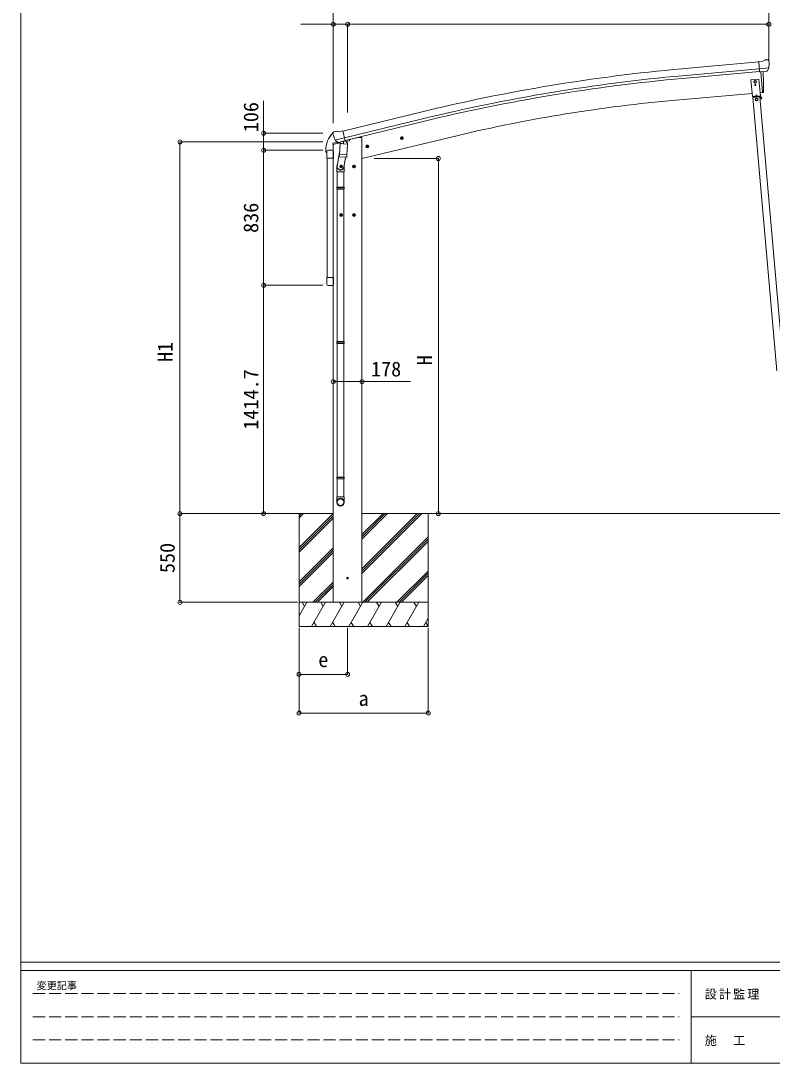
# Model space of a CAD drawing. Units: millimetres at full size. Extents: x -6988 to 7066, y -4877 to 4823.
# Drawn here: x -6988 to -2333, y -4877 to 1581 of the extents above; entities that cross this region are included whole.
import ezdxf
from ezdxf.enums import TextEntityAlignment as Align

# ---------------------------------------------------------------- set-up
doc = ezdxf.new("R2010")
doc.units = ezdxf.units.MM
doc.header["$LTSCALE"] = 25
doc.header["$PDMODE"] = 32
doc.header["$PDSIZE"] = 25
doc.linetypes.add('DASHED3', pattern=[4, 3, -1])
for name, color, linetype, lineweight in [('0-0_0', 7, 'Continuous', 9), ('0-1_本体', 4, 'Continuous', 9), ('0-2_部品', 7, 'Continuous', 9), ('0-A_寸法', 6, 'Continuous', 9), ('1-1_GLASS', 4, 'Continuous', 9), ('1-2_GLASS_SEAL', 7, 'Continuous', 9), ('1-A', 6, 'Continuous', 9), ('F-0_240', 7, 'Continuous', 9)]:
    doc.layers.add(name, color=color, linetype=linetype, lineweight=lineweight)
doc.styles.add('ＭＳ ゴシック', font='')
doc.styles.get('ＭＳ ゴシック').set_extended_font_data('MS Gothic')

msp = doc.modelspace()

# ---------------------------------------------------------------- linework, layer by layer
at = {"layer": '0-0_0'}
for p, q in [((-5649.57, -1471.94), (-5052.69, -1471.94)), ((-5263.69, -1499.28), (-5236.3, -1471.9)), ((-5263.69, -1485.14), (-5250.45, -1471.9)), ((-5263.69, -1471.94), (-5263.69, -2171.9)), ((-5263.69, -1683.12), (-5052.69, -1472.13)), ((-4874.69, -1842.91), (-4503.67, -1471.9)), ((-4874.69, -1814.62), (-4531.96, -1471.9)), ((-4874.69, -1828.76), (-4517.81, -1471.9)), ((-4874.69, -1630.78), (-4715.8, -1471.9)), ((-4874.69, -1616.63), (-4729.95, -1471.9)), ((-4874.69, -1602.49), (-4744.09, -1471.9)), ((-4874.69, -1471.94), (-995.87, -1471.94)), ((-4463.69, -1471.9), (-4463.69, -2171.9)), ((-5263.69, -1697.27), (-5052.69, -1486.27)), ((-5263.69, -1711.41), (-5052.69, -1500.41)), ((-4869.83, -2021.9), (-4463.69, -1615.76)), ((-4855.69, -2021.9), (-4463.69, -1629.9)), ((-4841.54, -2021.9), (-4463.69, -1644.04)), ((-5263.69, -1895.25), (-5052.69, -1684.26)), ((-5263.69, -1909.4), (-5052.69, -1698.4)), ((-5263.69, -1923.54), (-5052.69, -1712.54)), ((-4657.7, -2021.9), (-4463.69, -1827.89)), ((-4643.55, -2021.9), (-4463.69, -1842.03)), ((-4629.41, -2021.9), (-4463.69, -1856.17)), ((-5178.2, -2021.9), (-5052.69, -1896.39)), ((-5164.05, -2021.9), (-5052.69, -1910.53)), ((-5149.91, -2021.9), (-5052.69, -1924.67)), ((-5263.69, -2105.73), (-5215.29, -2021.89)), ((-4463.69, -2021.9), (-5263.69, -2021.9)), ((-5230.29, -2047.88), (-5245.29, -2021.89)), ((-5186.42, -2171.89), (-5099.82, -2021.89)), ((-5114.82, -2047.88), (-5129.82, -2021.9)), ((-5070.95, -2171.9), (-4984.35, -2021.9)), ((-4874.69, -2021.9), (-5052.69, -2021.9)), ((-4999.35, -2047.88), (-5014.35, -2021.89)), ((-4955.48, -2171.9), (-4868.88, -2021.9)), ((-4883.88, -2047.88), (-4898.88, -2021.89)), ((-4840.01, -2171.9), (-4753.41, -2021.9)), ((-4768.41, -2047.88), (-4783.41, -2021.89)), ((-4724.54, -2171.9), (-4637.94, -2021.9)), ((-4667.94, -2021.9), (-4652.94, -2047.88)), ((-4609.07, -2171.9), (-4522.47, -2021.9)), ((-4537.47, -2047.88), (-4552.47, -2021.89)), ((-4493.6, -2171.9), (-4463.69, -2120.09)), ((-5263.69, -2171.9), (-4463.69, -2171.9)), ((-5171.42, -2145.92), (-5156.42, -2171.89)), ((-5055.95, -2145.91), (-5040.95, -2171.9)), ((-4940.48, -2145.92), (-4925.48, -2171.9)), ((-4825.01, -2145.92), (-4810.01, -2171.9)), ((-4709.54, -2145.92), (-4694.54, -2171.9)), ((-4594.07, -2145.92), (-4579.07, -2171.9)), ((-4478.6, -2145.92), (-4463.69, -2171.75))]:
    msp.add_line(p, q, dxfattribs=at)
msp.add_circle((-4963.69, -1871.9), 5, dxfattribs=at)
at = {"layer": '0-1_本体'}
for p, q in [((-2416.38, 1327.07), (-2893.89, 1283.87)), ((-2412.62, 1284.07), (-2890, 1240.88)), ((-2411.15, 1267.3), (-2888.48, 1224.11)), ((-2403.91, 1264.91), (-2392.66, 1136.31)), ((-2457.41, 1130.64), (-2930.61, 1089.24)), ((-2392.66, 1136.31), (-2407.6, 1135)), ((-4993.22, 898.25), (-4510.34, 1015.73)), ((-4983.14, 856.28), (-4500.13, 973.75)), ((-4979.21, 839.91), (-4496.15, 957.39)), ((-4950.7, 845.62), (-4898.69, 858.1)), ((-4874.69, 858.1), (-4898.69, 858.1)), ((-4874.69, 858.1), (-4874.69, -2021.9)), ((-4286.61, 869.29), (-4874.66, 728.11)), ((-5052.69, -2021.9), (-5052.69, 814.66))]:
    msp.add_line(p, q, dxfattribs=at)
at = {"layer": '0-1_本体', "color": 6}
msp.add_line((-4874.69, -654.59), (-5052.69, -654.59), dxfattribs=at)
at = {"layer": '0-1_本体'}
for centre, radius, start, end in [((-1897.76, -9726.14), 11054.98, 95.16866, 103.66973), ((-1897.76, -9726.14), 11011.82, 95.16974, 103.66973), ((-1897.76, -9726.14), 10994.98, 95.16974, 103.66973), ((-2131.59, -8126.41), 9250.23, 94.95525, 103.47191)]:
    msp.add_arc(centre, radius, start, end, dxfattribs=at)
at = {"layer": '0-2_部品'}
for p, q in [((-2389.98, 1331.28), (-2416.54, 1328.96)), ((-2410.89, 1264.3), (-2416.54, 1328.96)), ((-2389.98, 1331.28), (-2378.26, 1338.05)), ((-2363.35, 1339.64), (-2377.02, 1338.44)), ((-2354.22, 1333.88), (-2359.7, 1338.49)), ((-2353.16, 1331.84), (-2353.04, 1330.5)), ((-2353.68, 1288.99), (-2412.6, 1283.84)), ((-2400.92, 1265.17), (-2410.89, 1264.3)), ((-2392.86, 1138.58), (-2403.91, 1264.91)), ((-2367.32, 1268.11), (-2375.02, 1267.44)), ((-2364.93, 1269.51), (-2354, 1288.45)), ((-2392.62, 1135.81), (-2392.86, 1138.58)), ((-2390.01, 1136.2), (-2392.62, 1135.81)), ((-5054.67, 882.67), (-5054.4, 881.52)), ((-5050.46, 891.25), (-5054.31, 884.95)), ((-5047.36, 893.5), (-5034.18, 896.66)), ((-5040.62, 842.37), (-4983.11, 856.17)), ((-5023.77, 827.46), (-5040.15, 841.95)), ((-5019.62, 893.99), (-5032.88, 896.69)), ((-5019.62, 893.99), (-4993.69, 900.21)), ((-4950.7, 846.84), (-4950.7, 843.09)), ((-4637.18, 851.87), (-4617.73, 856.54)), ((-4632.62, 859.65), (-4634.75, 852.45)), ((-4625.32, 861.4), (-4632.62, 859.65)), ((-4625.12, 844.48), (-4629.79, 863.93)), ((-4620.16, 855.96), (-4625.32, 861.4)), ((-4622.29, 848.76), (-4620.16, 855.96)), ((-5055.25, 814.05), (-5012.22, 824.38)), ((-5055.25, 820.94), (-5055.25, 814.05)), ((-5026.79, 830.13), (-5052.95, 823.85)), ((-5012.18, 777.94), (-5028.09, 681.77)), ((-5021.06, 826.89), (-5013.54, 828.69)), ((-5020.22, 827), (-5018.69, 827.36)), ((-5018.69, 827.36), (-4981.99, 836.17)), ((-5016.86, 827.14), (-5016.91, 826.39)), ((-5016.15, 825.35), (-4990.34, 818.92)), ((-5009.23, 820.01), (-5013.91, 753.17)), ((-4963.55, 816.81), (-5009.23, 820.01)), ((-5007.46, 823.19), (-5007.69, 819.9)), ((-4987.94, 834.35), (-4988.96, 819.74)), ((-4981.99, 836.17), (-4980.46, 836.54)), ((-4978.91, 838.65), (-4977.96, 838.58)), ((-4977.96, 838.58), (-4964.65, 823.26)), ((-4973.66, 833.63), (-4954.53, 838.23)), ((-4968.22, 749.98), (-4963.55, 816.81)), ((-4964.65, 823.26), (-4965.09, 816.92)), ((-4851.11, 800.51), (-4831.67, 805.18)), ((-4846.56, 808.29), (-4848.69, 801.09)), ((-4839.26, 810.04), (-4846.56, 808.29)), ((-4839.06, 793.12), (-4843.72, 812.57)), ((-4834.09, 804.59), (-4839.26, 810.04)), ((-4836.22, 797.4), (-4834.09, 804.59)), ((-5014.77, 740.7), (-5013.89, 753.17)), ((-5014.37, 739.35), (-5014.37, 739.35)), ((-4968.22, 749.98), (-5013.91, 753.17)), ((-5012.92, 738.57), (-4971.23, 735.65)), ((-4976.65, 736.03), (-4987.39, 672.44)), ((-4968.23, 749.98), (-4969.12, 737.28)), ((-5030.24, 644.61), (-5030.24, 678.96)), ((-4993.69, 677.86), (-5013.69, 677.86)), ((-5003.69, 685.37), (-5010.19, 681.62)), ((-5010.19, 681.62), (-5010.19, 674.11)), ((-5010.19, 674.11), (-5003.69, 670.36)), ((-5003.69, 667.86), (-5003.69, 687.86)), ((-4997.19, 681.62), (-5003.69, 685.37)), ((-4984.24, 679.26), (-4984.24, 644.61)), ((-4913.69, 677.86), (-4933.69, 677.86)), ((-4923.69, 685.37), (-4930.19, 681.62)), ((-4930.19, 681.62), (-4930.19, 674.11)), ((-4930.19, 674.11), (-4923.69, 670.36)), ((-4923.69, 667.86), (-4923.69, 687.86)), ((-4917.19, 681.62), (-4923.69, 685.37)), ((-4984.24, 644.61), (-5030.24, 644.61)), ((-5028.24, 644.61), (-5028.24, 550.61)), ((-4986.24, 644.61), (-4986.24, 550.61)), ((-5030.24, 548.61), (-5029.24, 550.61)), ((-4984.24, 548.61), (-5030.24, 548.61)), ((-4984.24, 540.61), (-5030.24, 540.61)), ((-4985.24, 550.61), (-5029.24, 550.61)), ((-4985.24, 538.61), (-5029.24, 538.61)), ((-5028.24, 538.61), (-5028.24, -405.58)), ((-4986.24, 538.61), (-4986.24, -405.58)), ((-4984.24, 548.61), (-4985.24, 550.61)), ((-4984.24, 540.61), (-4985.24, 538.61)), ((-4984.24, 548.61), (-4984.24, 540.61)), ((-5003.69, 367.86), (-5003.69, 387.86)), ((-4923.69, 367.86), (-4923.69, 387.86)), ((-4993.69, 377.86), (-5013.69, 377.86)), ((-5003.69, 385.37), (-5010.19, 381.62)), ((-5010.19, 381.62), (-5010.19, 374.11)), ((-5010.19, 374.11), (-5003.69, 370.36)), ((-4997.19, 381.62), (-5003.69, 385.37)), ((-4913.69, 377.86), (-4933.69, 377.86)), ((-4923.69, 385.37), (-4930.19, 381.62)), ((-4930.19, 381.62), (-4930.19, 374.11)), ((-4930.19, 374.11), (-4923.69, 370.36)), ((-4917.19, 381.62), (-4923.69, 385.37)), ((-5030.24, -407.58), (-5029.24, -405.58)), ((-4984.24, -407.58), (-5030.24, -407.58)), ((-4984.24, -415.58), (-5030.24, -415.58)), ((-4985.24, -405.58), (-5029.24, -405.58)), ((-4985.24, -417.58), (-5029.24, -417.58)), ((-5028.24, -417.58), (-5028.24, -1245.77)), ((-4986.24, -417.58), (-4986.24, -1245.77)), ((-4984.24, -407.58), (-4985.24, -405.58)), ((-4984.24, -415.58), (-4985.24, -417.58)), ((-4984.24, -407.58), (-4984.24, -415.58)), ((-5030.24, -1247.77), (-5029.24, -1245.77)), ((-4984.24, -1247.77), (-5030.24, -1247.77)), ((-4984.24, -1255.77), (-5030.24, -1255.77)), ((-4985.24, -1245.77), (-5029.24, -1245.77)), ((-4985.24, -1257.77), (-5029.24, -1257.77)), ((-5028.24, -1257.77), (-5028.24, -1367.77)), ((-4986.24, -1257.77), (-4986.24, -1367.77)), ((-4984.24, -1247.77), (-4985.24, -1245.77)), ((-4984.24, -1255.77), (-4985.24, -1257.77)), ((-4984.24, -1247.77), (-4984.24, -1255.77)), ((-5030.24, -1401.91), (-5030.24, -1367.77)), ((-4984.24, -1367.77), (-5030.24, -1367.77)), ((-4984.24, -1401.91), (-4984.24, -1367.77))]:
    msp.add_line(p, q, dxfattribs=at)
for points in [[(-2400.92, 1265.17), (-2400.65, 1265.1), (-2375.28, 1267.32), (-2375.02, 1267.44)], [(-2387.46, 1139.03), (-2386.63, 1164.66), (-2386.43, 1191.16), (-2386.9, 1217.64), (-2388.04, 1244.12), (-2389.54, 1266.07)], [(-2353.61, 1289.63), (-2353.89, 1288.64), (-2354, 1288.45)], [(-5040.89, 842.94), (-5040.31, 842.1), (-5040.15, 841.95)], [(-4988.26, 834.76), (-4978.53, 837.1), (-4993.69, 900.21)], [(-4634.75, 852.45), (-4629.59, 847.01), (-4622.29, 848.76)], [(-4988.26, 834.76), (-4988.49, 834.61), (-5013.26, 828.67), (-5013.54, 828.69)], [(-4848.69, 801.09), (-4843.52, 795.65), (-4836.22, 797.4)], [(-5003.69, 670.36), (-4997.19, 674.11), (-4997.19, 681.62)], [(-4923.69, 670.36), (-4917.19, 674.11), (-4917.19, 681.62)], [(-5030.24, 548.61), (-5030.24, 540.61), (-5029.24, 538.61)], [(-5003.69, 370.36), (-4997.19, 374.11), (-4997.19, 381.62)], [(-4923.69, 370.36), (-4917.19, 374.11), (-4917.19, 381.62)], [(-5030.24, -407.58), (-5030.24, -415.58), (-5029.24, -417.58)], [(-5030.24, -1247.77), (-5030.24, -1255.77), (-5029.24, -1257.77)]]:
    msp.add_lwpolyline(points, dxfattribs=at)
for centre, radius in [((-2438.69, 1203.45), 6.5), ((-4627.46, 854.2), 8.5), ((-4627.46, 854.2), 7.7), ((-4627.46, 854.2), 6.5), ((-4841.39, 802.84), 8.5), ((-4841.39, 802.84), 7.7), ((-4841.39, 802.84), 6.5), ((-5003.69, 677.86), 8.5), ((-5003.69, 677.86), 7.7), ((-5003.69, 677.86), 6.5), ((-4923.69, 677.86), 8.5), ((-4923.69, 677.86), 7.7), ((-4923.69, 677.86), 6.5), ((-5003.69, 377.86), 8.5), ((-5003.69, 377.86), 7.7), ((-5003.69, 377.86), 6.5), ((-4923.69, 377.86), 8.5), ((-4923.69, 377.86), 7.7), ((-4923.69, 377.86), 6.5)]:
    msp.add_circle(centre, radius, dxfattribs=at)
at = {"layer": '0-2_部品', "color": 4}
msp.add_circle((-4963.69, -1871.9), 4.5, dxfattribs=at)
at = {"layer": '0-2_部品'}
for centre, radius, start, end in [((-2376.76, 1335.45), 3, 95, 120), ((-2362.92, 1334.65), 5, 50.00648, 94.99352), ((-2554.67, 1312.86), 202.4, 353.4085, 5), ((-2390.45, 1139.17), 3, 278.50322, 357.46219), ((-4857.59, 928.77), 202.4, 193.5, 205.09125), ((-5046.19, 888.64), 5, 103.5, 148.5), ((-5033.48, 893.75), 3, 78.5, 103.5), ((-4955.7, 843.09), 5, 283.5, 0), ((-5052.25, 820.94), 3, 103.5, 180), ((-5020.34, 827.48), 0.5, 248.23754, 283.5), ((-5017.35, 827.17), 0.5, 356, 103.5), ((-5015.91, 826.32), 1, 176, 256), ((-4989.98, 819.89), 1.03, 250.03897, 351.96569), ((-4987.34, 834.27), 0.604, 100.59842, 172.20595), ((-4980.58, 837.03), 0.5, 283.5, 318.76246), ((-5012.83, 740.53), 1.95, 175.04017, 217.47766), ((-5012.78, 740.56), 2, 217.40962, 266), ((-4971.09, 737.65), 2, 266, 349.46843), ((-5000.24, 678.96), 30, 177.45142, 180)]:
    msp.add_arc(centre, radius, start, end, dxfattribs=at)
for centre, major_axis, ratio, start_param, end_param in [((-2348.83, 1335.89), (-15.35, 3.44), 0.101033, 5.9751426, 5.9753737), ((-2356.15, 1331.59), (2.71, -1.31), 0.997474, 0.5366567, 1.3225652), ((-2367.59, 1271.1), (1.62, -2.54), 0.997631, 5.8041905, 5.8929484), ((-2367.66, 1271.21), (-3.5, 2.17), 0.650902, 2.1145521, 2.1873627), ((-2367.53, 1271.02), (1.62, -2.54), 0.997631, 5.965759, 6.7621801), ((-5051.75, 883.39), (-1.57, -2.57), 0.99628, 4.712389, 5.4996506), ((-5021.78, 829.71), (-0.73, -2.92), 0.997631, 5.8041905, 6.6006116), ((-5021.72, 829.94), (2.63, 3.16), 0.650902, 4.0958226, 4.1686332), ((-5021.76, 829.81), (-0.73, -2.92), 0.997631, 0.3902369, 0.4789948), ((-5007.24, 679.26), (23, 0), 0.996195, 2.5560258, 6.5663028), ((-5007.24, 679.26), (21, 0), 0.996195, 2.9349147, 5.9512394), ((-5007.24, -1400.17), (-23, 0), 0.996195, 3.1415927, 6.2831853), ((-5007.24, -1401.91), (-23, 0), 0.996195, 3.1415927, 6.2831853), ((-5007.24, -1401.91), (0, -23.43), 0.981806, 4.712389, 7.8539816)]:
    msp.add_ellipse(centre, major_axis=major_axis, ratio=ratio, start_param=start_param, end_param=end_param, dxfattribs=at)
msp.add_ellipse((-5007.24, -1401.91), major_axis=(21, 0), ratio=0.996195, dxfattribs=at)
at = {"layer": '0-A_寸法'}
for p, q in [((-5052.69, 1876.46), (-5052.69, 1559.84)), ((-2353.69, 1876.46), (-2353.69, 1559.84)), ((-5052.69, 1559.84), (-5252.69, 1559.84)), ((-5052.69, 1559.84), (-5052.69, 947.62)), ((-5052.69, 1559.84), (-4963.69, 1559.84)), ((-4963.69, 1559.84), (-2353.69, 1559.84)), ((-4963.69, 1559.84), (-4963.69, 1011.99)), ((-2353.69, 1559.84), (-2353.69, 1330.84)), ((-5484.16, 884.72), (-5484.16, 1084.72)), ((-6002.26, 831.1), (-5115.99, 831.1)), ((-6002.26, -1471.9), (-6002.26, 831.1)), ((-4400.89, 728.1), (-4798, 728.1)), ((-4400.89, -1471.9), (-4400.89, 728.1)), ((-4874.69, -654.59), (-4574.69, -654.59)), ((-6002.26, -1471.9), (-5274.15, -1471.9)), ((-6002.26, -2021.9), (-6002.26, -1471.9)), ((-6002.26, -2021.9), (-5274.15, -2021.9)), ((-5263.94, -2708.26), (-5263.94, -2179.31)), ((-5263.94, -2468.28), (-5263.94, -2179.31)), ((-4963.69, -2468.28), (-4963.69, -2179.31)), ((-4463.94, -2708.26), (-4463.94, -2179.31)), ((-4963.69, -2468.28), (-5263.94, -2468.28)), ((-5263.94, -2708.26), (-4463.94, -2708.26))]:
    msp.add_line(p, q, dxfattribs=at)
for p in [(-5052.69, 1559.84), (-4963.69, 1559.84), (-2353.69, 1559.84), (-6002.26, 831.1), (-4400.89, 728.1), (-5052.69, -654.59), (-4874.69, -654.59), (-6002.26, -1471.9), (-4400.89, -1471.9), (-6002.26, -2021.9), (-5263.94, -2468.28), (-4963.69, -2468.28), (-5263.94, -2708.26), (-4463.94, -2708.26)]:
    msp.add_point(p, dxfattribs=at)
at = {"layer": '1-1_GLASS'}
for p, q in [((-5090.69, 730.32), (-5090.69, 91.32)), ((-5052.69, 730.32), (-5052.69, 91.32)), ((-5090.69, 630.32), (-5090.69, -8.68)), ((-5052.69, -8.68), (-5052.69, 630.32))]:
    msp.add_line(p, q, dxfattribs=at)
at = {"layer": '1-2_GLASS_SEAL'}
for p, q in [((-2438.26, 1183.94), (-2439.08, 1183.94)), ((-2435.8, 1183.12), (-2434.98, 1183.12)), ((-2408.57, 1110.73), (-2452.4, 1106.9)), ((-2407.66, 1113.82), (-2451.17, 1110.02)), ((-2450.91, 1107.03), (-2451.17, 1110.02)), ((-2436.47, 1108.29), (-2436.73, 1111.28)), ((-2436.51, 1108.79), (-2424.55, 1109.83)), ((-2431.66, 1122.23), (-2435.79, 1113.37)), ((-2431.66, 1122.23), (-2426.06, 1114.22)), ((-2424.51, 1109.34), (-2424.77, 1112.33)), ((-2410.07, 1110.6), (-2410.33, 1113.59)), ((-2410.11, 1111.1), (-2407.44, 1111.33)), ((-2396.96, 1098.75), (-2404.8, 1112.33)), ((-2401.62, 1101.83), (-2399.46, 1103.08)), ((-5099.19, 778.81), (-5099.19, 767.05)), ((-5086.19, 779.52), (-5057.19, 779.52)), ((-5085.93, 779.82), (-5052.69, 779.82)), ((-5098.69, 766.55), (-5092.43, 766.55)), ((-5091.93, 773.82), (-5091.93, 767.05)), ((-5091.69, 730.32), (-5091.69, 774.02)), ((-5051.69, 730.32), (-5091.69, 730.32)), ((-5051.69, 774.02), (-5051.69, 730.32)), ((-5091.69, -8.68), (-5091.69, -52.38)), ((-5051.69, -8.68), (-5091.69, -8.68)), ((-5086.19, -57.88), (-5057.19, -57.88)), ((-5051.69, -52.38), (-5051.69, -8.68))]:
    msp.add_line(p, q, dxfattribs=at)
at = {"layer": '1-2_GLASS_SEAL', "color": 4}
for p, q in [((-2304.21, -587.02), (-2452.4, 1106.89)), ((-2260.37, -583.19), (-2408.57, 1110.72))]:
    msp.add_line(p, q, dxfattribs=at)
at = {"layer": '1-2_GLASS_SEAL'}
for points in [[(-2406.02, 1115.97), (-2415.17, 1220.57), (-2464.98, 1216.22), (-2455.83, 1111.62)], [(-2438.77, 1210.96), (-2445.27, 1207.2), (-2445.27, 1199.7), (-2438.77, 1195.95), (-2432.27, 1199.7), (-2432.27, 1207.2)], [(-2415.81, 1113.11), (-2445.69, 1110.49), (-2445.87, 1112.49), (-2415.98, 1115.1)], [(-2429.09, 1100.38), (-2435.59, 1096.63), (-2435.59, 1089.12), (-2429.09, 1085.37), (-2422.59, 1089.12), (-2422.59, 1096.63)]]:
    msp.add_lwpolyline(points, close=True, dxfattribs=at)
for points in [[(-2439.08, 1183.94), (-2439.08, 1183.12), (-2438.26, 1183.12)], [(-2436.62, 1184.76), (-2436.62, 1185.58), (-2437.44, 1185.58), (-2437.44, 1184.76)], [(-2437.44, 1182.3), (-2437.44, 1181.48), (-2436.62, 1181.48), (-2436.62, 1182.3)], [(-2434.98, 1183.12), (-2434.98, 1183.94), (-2435.8, 1183.94)], [(-2396.96, 1098.75), (-2399.12, 1097.5), (-2406.96, 1111.08)]]:
    msp.add_lwpolyline(points, dxfattribs=at)
for centre, radius in [((-2438.77, 1203.45), 8.5), ((-2438.77, 1203.45), 7.7), ((-2438.77, 1203.45), 6.5), ((-2438.69, 1203.46), 6.5), ((-2437.03, 1183.53), 3.75), ((-2429.09, 1092.87), 8.5), ((-2429.09, 1092.87), 7.7), ((-2429.09, 1092.87), 6.5)]:
    msp.add_circle(centre, radius, dxfattribs=at)
for centre, radius, start, end in [((-2438.26, 1184.76), 0.82, 270, 0), ((-2438.26, 1182.3), 0.82, 0, 90), ((-2435.8, 1184.76), 0.82, 180, 270), ((-2435.8, 1182.3), 0.82, 90, 180), ((-2407.4, 1110.83), 3, 30, 95), ((-2407.4, 1110.83), 0.5, 30, 95), ((-4946.93, 778.81), 152.26, 135.14293, 180), ((-5050.44, 880.83), 6.95, 110.13068, 129.45641), ((-5085.93, 773.82), 6, 90, 180), ((-5086.19, 774.02), 5.5, 90, 180), ((-5057.19, 774.02), 5.5, 0, 90), ((-5098.69, 767.05), 0.5, 180, 270), ((-5092.43, 767.05), 0.5, 270, 0), ((-5086.19, -52.38), 5.5, 180, 270), ((-5057.19, -52.38), 5.5, 270, 0)]:
    msp.add_arc(centre, radius, start, end, dxfattribs=at)
at = {"layer": '1-A'}
for p, q in [((-5484.16, 884.72), (-5115.99, 884.72)), ((-5484.16, 884.72), (-5484.16, 778.72)), ((-5484.16, 778.72), (-5115.99, 778.72)), ((-5484.16, 778.72), (-5484.16, -57.28)), ((-5484.16, -57.28), (-5115.99, -57.28)), ((-5484.16, -1471.94), (-5484.16, -57.28)), ((-5484.16, -1471.94), (-5115.99, -1471.94))]:
    msp.add_line(p, q, dxfattribs=at)
for p in [(-5484.16, 884.72), (-5484.16, 778.72), (-5484.16, -57.28), (-5484.16, -1471.94)]:
    msp.add_point(p, dxfattribs=at)
at = {"layer": 'F-0_240', "color": 5}
for p, q in [((-6987.88, 4822.79), (-6987.88, -4877.21)), ((-6987.88, -4252.21), (6712.12, -4252.21)), ((-6987.88, -4302.21), (4489.82, -4302.21)), ((-2835.18, -4302.21), (-2835.18, -4877.21)), ((-2835.18, -4589.71), (2289.82, -4589.71)), ((-6987.88, -4877.21), (6712.12, -4877.21))]:
    msp.add_line(p, q, dxfattribs=at)
at = {"layer": 'F-0_240', "color": 4, "linetype": 'DASHED3'}
for p, q in [((-6912.88, -4445.96), (-2910.18, -4445.96)), ((-6912.88, -4589.71), (-2910.18, -4589.71)), ((-6912.88, -4733.46), (-2910.18, -4733.46))]:
    msp.add_line(p, q, dxfattribs=at)

# ---------------------------------------------------------------- texts
at = {"layer": '0-A_寸法', "color": 7, "style": 'ＭＳ ゴシック'}
for s, p in [('H1', (-6020.76, -532.9)), ('H', (-4413.39, -553.15)), ('550', (-6007.26, -1840.65))]:
    msp.add_text(s, height=91.64, rotation=90, dxfattribs=at).set_placement(p, align=Align.BOTTOM_LEFT)
for s, p in [('178', (-4818.44, -649.59)), ('e', (-5145.19, -2450.78)), ('a', (-4895.19, -2690.76))]:
    msp.add_text(s, height=91.64, dxfattribs=at).set_placement(p, align=Align.BOTTOM_LEFT)
at = {"layer": '1-A', "color": 7, "style": 'ＭＳ ゴシック'}
for s, p in [('106', (-5489.16, 890.97)), ('836', (-5489.16, 266.97)), ('1414.7', (-5489.16, -952.11))]:
    msp.add_text(s, height=91.64, rotation=90, dxfattribs=at).set_placement(p, align=Align.BOTTOM_LEFT)
at = {"layer": 'F-0_240', "style": 'ＭＳ ゴシック'}
msp.add_text('変更記事', height=45.82, dxfattribs=at).set_placement((-6890.19, -4433.46), align=Align.BOTTOM_LEFT)
at = {"layer": 'F-0_240', "char_height": 54.99, "attachment_point": 7, "style": 'ＭＳ ゴシック'}
for s, insert in [('\\T1.17;設計監理', (-2750.74, -4483.46)), ('\\T1.17;施\u3000工', (-2750.74, -4770.96))]:
    msp.add_mtext(s, dxfattribs=dict(at, insert=insert))

doc.saveas('drawing.dxf')
